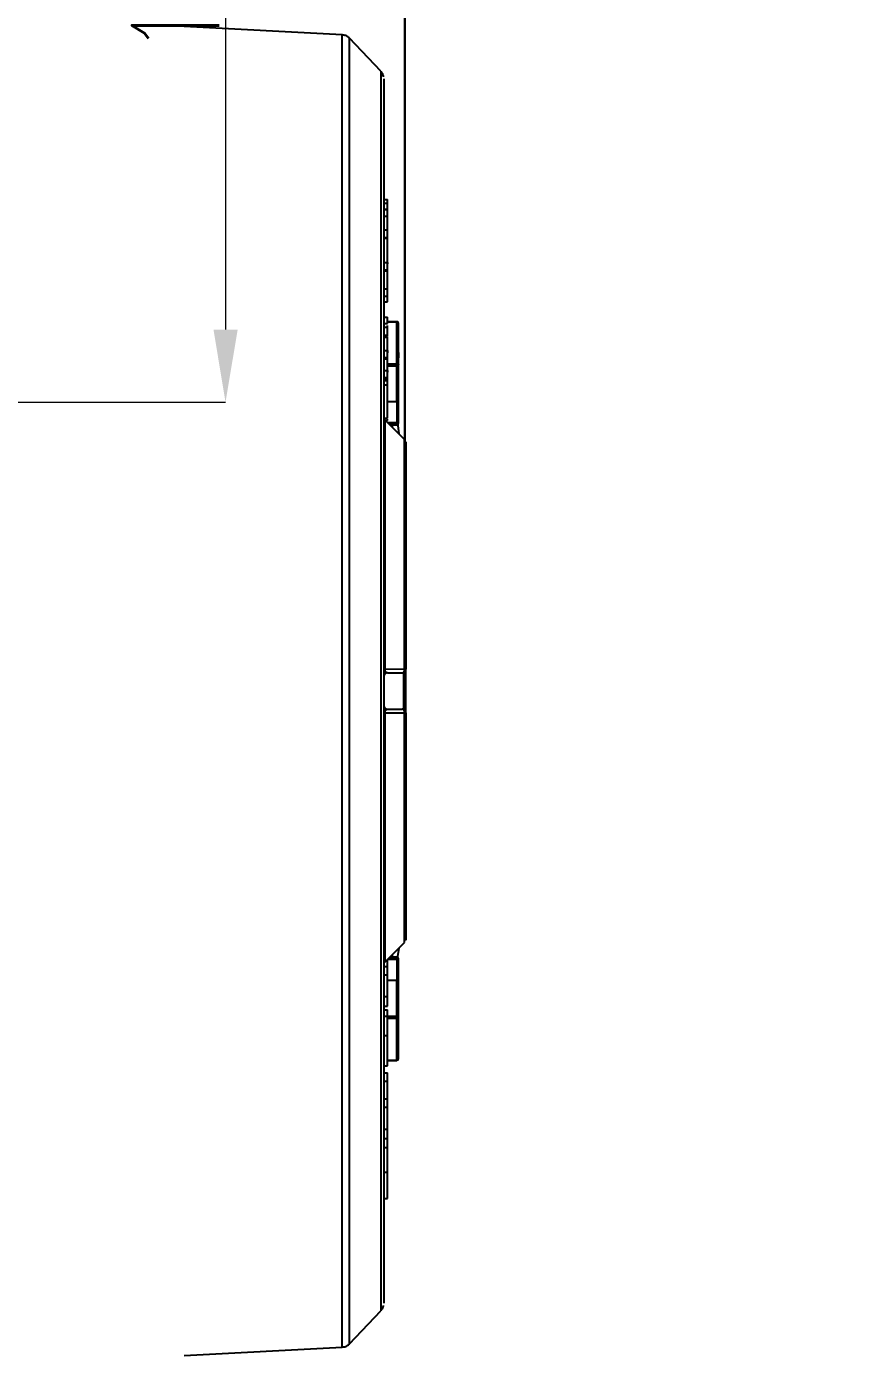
# Model space of a CAD drawing. Header units: millimetres. Extents: x 2404 to 4548, y 1024 to 2541.
# Drawn here: x 3567.4 to 3681.1, y 1289.6 to 1472.6 of the extents above; entities that cross this region are included whole.
import ezdxf

# ---------------------------------------------------------------- set-up
doc = ezdxf.new("R2010")
doc.units = ezdxf.units.MM
doc.layers.add('AM_5', color=3, linetype='Continuous', lineweight=25)
doc.styles.add('SLDTEXTSTYLE1', font='txt.shx', dxfattribs={"width": 0.7, "bigfont": 'gbcbig.shx'})
doc.dimstyles.new('SLDDIMSTYLE12$0', dxfattribs={"dimtxt": 12, "dimasz": 10, "dimexe": 0, "dimexo": 0.0625, "dimgap": 0.875, "dimtad": 1, "dimdec": 1, "dimlfac": 1.8, "dimrnd": 1e-09, "dimzin": 12, "dimdsep": 46, "dimtxsty": 'SLDTEXTSTYLE1', "dimcen": 0.09, "dimdle": 8.16, "dimclrd": 3, "dimclre": 3, "dimadec": 0, "dimazin": 3, "dimtfac": 1, "dimtdec": 1, "dimtofl": 0, "dimtmove": 0, "dimatfit": 3, "dimfxl": 0, "dimfrac": 2, "dimtolj": 1, "dimlwd": 5, "dimlwe": 5, "dimarcsym": 0})

# ---------------------------------------------------------------- blocks, each defined once
blk = doc.blocks.new('*D71')
at = {"layer": 'AM_5', "color": 3, "lineweight": 5, "transparency": 16777216}
blk.add_line((3447.59, 1495.16), (3447.59, 1573.33), dxfattribs=at)
at = {"layer": 'AM_5', "color": 3, "linetype": 'Continuous', "lineweight": 5, "transparency": 16777216}
for p, q in [((3457.59, 1573.33), (3609.59, 1573.33)), ((3619.59, 1413.43), (3619.59, 1573.33))]:
    blk.add_line(p, q, dxfattribs=at)
at = {"layer": 'AM_5', "color": 3, "transparency": 16777216}
for points in [[(3457.59, 1575), (3457.59, 1571.67), (3447.59, 1573.33)], [(3609.59, 1575), (3609.59, 1571.67), (3619.59, 1573.33)]]:
    blk.add_solid(points, dxfattribs=at)
at = {"layer": 'Defpoints', "color": 0, "transparency": 16777216}
for p in [(3619.59, 1573.33), (3447.59, 1495.09), (3619.59, 1413.37)]:
    blk.add_point(p, dxfattribs=at)
at = {"layer": 'AM_5', "color": 0, "transparency": 16777216, "insert": (3533.59, 1580.21), "char_height": 12, "attachment_point": 5, "style": 'SLDTEXTSTYLE1'}
blk.add_mtext('\\A1;172', dxfattribs=at)
blk = doc.blocks.new('*D51')
at = {"layer": 'AM_5', "color": 3, "lineweight": 5, "transparency": 16777216}
blk.add_line((3563.57, 1538.3), (3594.81, 1538.3), dxfattribs=at)
at = {"layer": 'AM_5', "color": 3, "linetype": 'Continuous', "lineweight": 5, "transparency": 16777216}
for p, q in [((3594.81, 1528.3), (3594.81, 1430.86)), ((3270.43, 1420.86), (3594.81, 1420.86))]:
    blk.add_line(p, q, dxfattribs=at)
at = {"layer": 'AM_5', "color": 3, "transparency": 16777216}
for points in [[(3593.15, 1528.3), (3596.48, 1528.3), (3594.81, 1538.3)], [(3593.15, 1430.86), (3596.48, 1430.86), (3594.81, 1420.86)]]:
    blk.add_solid(points, dxfattribs=at)
at = {"layer": 'Defpoints', "color": 0, "transparency": 16777216}
for p in [(3563.5, 1538.3), (3270.37, 1420.86), (3594.81, 1420.86)]:
    blk.add_point(p, dxfattribs=at)
at = {"layer": 'AM_5', "color": 0, "transparency": 16777216, "insert": (3587.94, 1479.58), "char_height": 12, "attachment_point": 5, "rotation": 90, "style": 'SLDTEXTSTYLE1'}
blk.add_mtext('\\A1;115', dxfattribs=at)
blk = doc.blocks.new('*D53')
at = {"layer": 'AM_5', "color": 3, "lineweight": 5, "transparency": 16777216}
blk.add_line((3619.45, 1413.99), (3619.45, 1547.85), dxfattribs=at)
at = {"layer": 'AM_5', "color": 3, "linetype": 'Continuous', "lineweight": 5, "transparency": 16777216}
for p, q in [((3629.45, 1547.85), (3784.53, 1547.85)), ((3794.53, 1415.8), (3794.53, 1547.85))]:
    blk.add_line(p, q, dxfattribs=at)
at = {"layer": 'AM_5', "color": 3, "transparency": 16777216}
for points in [[(3629.45, 1549.52), (3629.45, 1546.18), (3619.45, 1547.85)], [(3784.53, 1549.52), (3784.53, 1546.18), (3794.53, 1547.85)]]:
    blk.add_solid(points, dxfattribs=at)
at = {"layer": 'Defpoints', "color": 0, "transparency": 16777216}
for p in [(3794.53, 1547.85), (3794.53, 1415.74), (3619.45, 1413.92)]:
    blk.add_point(p, dxfattribs=at)
at = {"layer": 'AM_5', "color": 0, "transparency": 16777216, "insert": (3705.98, 1554.72), "char_height": 12, "attachment_point": 5, "style": 'SLDTEXTSTYLE1'}
blk.add_mtext('\\A1;195', dxfattribs=at)

msp = doc.modelspace()

# ---------------------------------------------------------------- linework, layer by layer
at = {"color": 7, "linetype": 'Continuous', "lineweight": 25}
for p, q in [((3610.849, 1471.436), (3589.121, 1472.575)), ((3616.182, 1466.414), (3611.858, 1470.971)), ((3616.594, 1448.785), (3617.094, 1448.785)), ((3616.594, 1448.275), (3617.094, 1448.275)), ((3616.594, 1447.445), (3617.094, 1447.445)), ((3616.594, 1447.381), (3617.094, 1447.381)), ((3617.094, 1448.275), (3617.094, 1448.785)), ((3617.094, 1447.445), (3617.094, 1448.275)), ((3617.094, 1446.488), (3617.094, 1447.381)), ((3616.594, 1446.488), (3617.094, 1446.488)), ((3616.594, 1444.573), (3617.094, 1444.573)), ((3616.594, 1443.552), (3617.094, 1443.552)), ((3617.094, 1443.552), (3617.094, 1444.573)), ((3617.094, 1443.679), (3617.094, 1443.675)), ((3617.094, 1443.424), (3617.094, 1443.552)), ((3616.594, 1443.424), (3617.094, 1443.424)), ((3617.094, 1440.105), (3617.094, 1443.424)), ((3616.594, 1440.105), (3617.094, 1440.105)), ((3617.094, 1439.084), (3617.094, 1440.105)), ((3616.594, 1439.084), (3617.094, 1439.084)), ((3616.594, 1438.956), (3617.094, 1438.956)), ((3617.094, 1438.956), (3617.094, 1439.084)), ((3617.094, 1436.467), (3617.094, 1438.956)), ((3616.594, 1436.467), (3617.094, 1436.467)), ((3617.094, 1435.446), (3617.094, 1436.467)), ((3616.594, 1435.446), (3617.094, 1435.446)), ((3616.594, 1434.68), (3617.094, 1434.68)), ((3617.094, 1434.68), (3617.094, 1435.446)), ((3616.594, 1432.574), (3617.094, 1432.574)), ((3617.094, 1431.68), (3617.094, 1432.574)), ((3616.594, 1431.68), (3617.094, 1431.68)), ((3616.594, 1431.17), (3617.094, 1431.17)), ((3618.394, 1431.945), (3617.094, 1431.945)), ((3617.094, 1431.911), (3618.394, 1431.911)), ((3617.094, 1430.085), (3617.094, 1431.17)), ((3616.594, 1430.085), (3617.094, 1430.085)), ((3616.594, 1429.893), (3617.094, 1429.893)), ((3616.594, 1429.829), (3617.094, 1429.829)), ((3617.094, 1429.893), (3617.094, 1430.085)), ((3617.094, 1427.979), (3617.094, 1429.829)), ((3616.594, 1427.979), (3617.094, 1427.979)), ((3617.094, 1427.021), (3617.094, 1427.979)), ((3618.594, 1427.721), (3618.594, 1426.956)), ((3616.594, 1427.021), (3617.094, 1427.021)), ((3616.594, 1426.83), (3617.094, 1426.83)), ((3617.094, 1426.83), (3617.094, 1427.021)), ((3617.094, 1425.234), (3617.094, 1426.83)), ((3617.094, 1426.129), (3618.394, 1426.129)), ((3617.094, 1425.876), (3618.394, 1425.876)), ((3618.394, 1420.943), (3618.394, 1425.876)), ((3618.594, 1421.085), (3618.594, 1426.017)), ((3616.594, 1425.234), (3617.094, 1425.234)), ((3616.594, 1424.277), (3617.094, 1424.277)), ((3617.094, 1424.085), (3616.594, 1424.085)), ((3616.594, 1423.958), (3617.094, 1423.958)), ((3616.594, 1423.83), (3617.094, 1423.83)), ((3617.094, 1424.277), (3617.094, 1425.234)), ((3617.094, 1424.085), (3617.094, 1424.277)), ((3617.094, 1423.958), (3617.094, 1424.085)), ((3617.094, 1423.894), (3617.094, 1423.958)), ((3617.094, 1423.83), (3617.094, 1423.894)), ((3617.094, 1423.255), (3617.094, 1423.83)), ((3616.594, 1423.255), (3617.094, 1423.255)), ((3617.094, 1420.943), (3618.394, 1420.943)), ((3616.594, 1418.66), (3617.094, 1418.66)), ((3619.448, 1415.742), (3616.741, 1418.449)), ((3616.849, 1418.341), (3617.094, 1418.341)), ((3617.094, 1418.341), (3617.094, 1418.504)), ((3618.394, 1418.019), (3617.171, 1418.019)), ((3618.497, 1418.029), (3618.455, 1418.282)), ((3617.424, 1417.765), (3618.394, 1417.765)), ((3617.428, 1417.762), (3618.394, 1417.762)), ((3617.791, 1417.399), (3617.791, 1417.762)), ((3617.794, 1417.395), (3617.794, 1417.762)), ((3618.394, 1417.762), (3618.394, 1417.765)), ((3619.555, 1409.727), (3619.53, 1409.655)), ((3619.549, 1409.695), (3619.567, 1409.758)), ((3619.571, 1409.77), (3619.578, 1409.794)), ((3616.741, 1384.124), (3619.448, 1384.126)), ((3617.095, 1383.595), (3619.095, 1383.595)), ((3619.448, 1384.126), (3619.448, 1384.609)), ((3619.448, 1378.064), (3616.741, 1378.066)), ((3616.973, 1378.565), (3617.095, 1378.595)), ((3617.095, 1378.595), (3619.095, 1378.595)), ((3619.448, 1377.133), (3619.448, 1378.064)), ((3619.578, 1355.247), (3619.588, 1355.249)), ((3619.53, 1352.536), (3619.555, 1352.463)), ((3619.567, 1352.432), (3619.549, 1352.495)), ((3619.594, 1352.25), (3619.57, 1352.425)), ((3619.578, 1352.396), (3619.571, 1352.42)), ((3616.741, 1343.742), (3619.448, 1346.449)), ((3617.791, 1344.427), (3617.791, 1344.792)), ((3617.794, 1344.427), (3617.794, 1344.795)), ((3618.479, 1344.287), (3618.697, 1345.698)), ((3616.594, 1343.171), (3617.094, 1343.171)), ((3617.094, 1343.171), (3617.094, 1344.095)), ((3617.094, 1342.026), (3617.094, 1343.171)), ((3617.17, 1344.17), (3618.394, 1344.17)), ((3618.394, 1344.424), (3617.423, 1344.424)), ((3618.394, 1344.427), (3617.427, 1344.427)), ((3618.394, 1344.424), (3618.394, 1344.427)), ((3616.594, 1342.026), (3617.094, 1342.026)), ((3617.094, 1339.007), (3617.094, 1342.026)), ((3618.394, 1341.246), (3617.094, 1341.246)), ((3618.394, 1336.313), (3618.394, 1341.246)), ((3618.594, 1336.172), (3618.594, 1341.104)), ((3617.094, 1339.007), (3616.594, 1339.007)), ((3616.594, 1337.719), (3617.094, 1337.719)), ((3616.594, 1337.194), (3617.094, 1337.194)), ((3616.594, 1336.347), (3617.094, 1336.347)), ((3617.094, 1334.231), (3617.094, 1337.194)), ((3617.094, 1333.672), (3617.094, 1336.347)), ((3617.094, 1336.313), (3618.394, 1336.313)), ((3617.094, 1336.06), (3618.394, 1336.06)), ((3618.594, 1333.033), (3618.594, 1336.172)), ((3616.594, 1333.672), (3617.094, 1333.672)), ((3618.594, 1330.444), (3618.594, 1333.033)), ((3617.094, 1330.279), (3618.394, 1330.279)), ((3617.094, 1330.244), (3618.394, 1330.244)), ((3616.594, 1329.487), (3617.094, 1329.487)), ((3616.594, 1328.526), (3617.094, 1328.526)), ((3616.594, 1327.384), (3617.094, 1327.384)), ((3617.094, 1324.923), (3617.094, 1327.384)), ((3616.594, 1324.923), (3617.094, 1324.923)), ((3617.094, 1323.778), (3617.094, 1324.923)), ((3616.594, 1323.778), (3617.094, 1323.778)), ((3617.094, 1320.76), (3617.094, 1323.778)), ((3616.594, 1320.76), (3617.094, 1320.76)), ((3616.594, 1319.481), (3617.094, 1319.481)), ((3616.594, 1318.236), (3617.094, 1318.236)), ((3616.594, 1314.828), (3617.094, 1314.828)), ((3617.094, 1311.216), (3617.094, 1314.828)), ((3616.594, 1311.216), (3617.094, 1311.216)), ((3611.858, 1291.22), (3616.182, 1295.776)), ((3589.121, 1289.616), (3610.849, 1290.754))]:
    msp.add_line(p, q, dxfattribs=at)
at = {"color": 7, "linetype": 'Continuous', "lineweight": 25, "flags": 128}
for points in [[(3610.849, 1290.754), (3610.849, 1290.763), (3610.849, 1291.015), (3610.849, 1291.617), (3610.849, 1292.565), (3610.849, 1293.857), (3610.849, 1295.487), (3610.849, 1297.45), (3610.849, 1299.736), (3610.849, 1302.338), (3610.849, 1305.246), (3610.849, 1308.447), (3610.849, 1311.931), (3610.849, 1315.682), (3610.849, 1319.688), (3610.849, 1323.931), (3610.849, 1328.396), (3610.849, 1333.065), (3610.849, 1337.921), (3610.849, 1342.944), (3610.849, 1348.115), (3610.849, 1353.414), (3610.849, 1358.82), (3610.849, 1364.313), (3610.849, 1369.871), (3610.849, 1375.472), (3610.849, 1381.095), (3610.849, 1386.718), (3610.849, 1392.319), (3610.849, 1397.877), (3610.849, 1403.37), (3610.849, 1408.776), (3610.849, 1414.075), (3610.849, 1419.246), (3610.849, 1424.269), (3610.849, 1429.125), (3610.849, 1433.794), (3610.849, 1438.259), (3610.849, 1442.503), (3610.849, 1446.508), (3610.849, 1450.259), (3610.849, 1453.743), (3610.849, 1456.944), (3610.849, 1459.852), (3610.849, 1462.454), (3610.849, 1464.741), (3610.849, 1466.703), (3610.849, 1468.333), (3610.849, 1469.625), (3610.849, 1470.574), (3610.849, 1471.175), (3610.849, 1471.427), (3610.849, 1471.436)], [(3611.858, 1291.22), (3611.858, 1291.231), (3611.859, 1291.504), (3611.859, 1292.137), (3611.859, 1293.128), (3611.859, 1294.473), (3611.859, 1296.168), (3611.859, 1298.203), (3611.859, 1300.573), (3611.859, 1303.267), (3611.859, 1306.274), (3611.859, 1309.582), (3611.859, 1313.178), (3611.859, 1317.048), (3611.859, 1321.175), (3611.859, 1325.544), (3611.859, 1330.136), (3611.859, 1334.934), (3611.859, 1339.917), (3611.859, 1345.066), (3611.859, 1350.36), (3611.859, 1355.777), (3611.859, 1361.297), (3611.859, 1366.896), (3611.859, 1372.553), (3611.859, 1378.244), (3611.859, 1383.946), (3611.859, 1389.637), (3611.859, 1395.294), (3611.859, 1400.893), (3611.859, 1406.413), (3611.859, 1411.83), (3611.859, 1417.124), (3611.859, 1422.273), (3611.859, 1427.257), (3611.859, 1432.054), (3611.859, 1436.646), (3611.859, 1441.015), (3611.859, 1445.142), (3611.859, 1449.012), (3611.859, 1452.608), (3611.859, 1455.916), (3611.859, 1458.923), (3611.859, 1461.617), (3611.859, 1463.987), (3611.859, 1466.023), (3611.859, 1467.717), (3611.859, 1469.062), (3611.859, 1470.053), (3611.859, 1470.686), (3611.858, 1470.959), (3611.858, 1470.971)], [(3616.182, 1466.414), (3616.182, 1466.407), (3616.182, 1466.153), (3616.182, 1465.541), (3616.182, 1464.574), (3616.182, 1463.256), (3616.182, 1461.591), (3616.183, 1459.588), (3616.183, 1457.254), (3616.183, 1454.6), (3616.183, 1451.637), (3616.183, 1448.376), (3616.183, 1444.832), (3616.183, 1441.02), (3616.183, 1436.956), (3616.183, 1432.656), (3616.183, 1428.139), (3616.183, 1423.425), (3616.183, 1418.532), (3616.183, 1413.482), (3616.183, 1408.295), (3616.183, 1402.994), (3616.183, 1397.6), (3616.183, 1392.137), (3616.183, 1386.628), (3616.183, 1381.095), (3616.183, 1375.562), (3616.183, 1370.053), (3616.183, 1364.59), (3616.183, 1359.197), (3616.183, 1353.895), (3616.183, 1348.709), (3616.183, 1343.658), (3616.183, 1338.765), (3616.183, 1334.051), (3616.183, 1329.534), (3616.183, 1325.235), (3616.183, 1321.17), (3616.183, 1317.358), (3616.183, 1313.814), (3616.183, 1310.554), (3616.183, 1307.59), (3616.183, 1304.936), (3616.183, 1302.602), (3616.182, 1300.599), (3616.182, 1298.934), (3616.182, 1297.616), (3616.182, 1296.649), (3616.182, 1296.037), (3616.182, 1295.784), (3616.182, 1295.776)], [(3618.394, 1431.911), (3618.394, 1431.928), (3618.394, 1431.939), (3618.394, 1431.944), (3618.394, 1431.945)], [(3618.394, 1426.129), (3618.394, 1426.967), (3618.394, 1427.776), (3618.394, 1428.553), (3618.394, 1429.297), (3618.394, 1430.007), (3618.394, 1430.68), (3618.394, 1431.315), (3618.394, 1431.911)], [(3618.394, 1426.129), (3618.433, 1426.127), (3618.471, 1426.121), (3618.505, 1426.111), (3618.536, 1426.097), (3618.56, 1426.08), (3618.579, 1426.06), (3618.59, 1426.039), (3618.594, 1426.017)], [(3618.394, 1425.876), (3618.394, 1425.902), (3618.394, 1425.932), (3618.394, 1425.965), (3618.394, 1425.998), (3618.394, 1426.033), (3618.394, 1426.067), (3618.394, 1426.099), (3618.394, 1426.129)], [(3618.394, 1420.943), (3618.394, 1420.646), (3618.394, 1420.316), (3618.394, 1419.961), (3618.394, 1419.585), (3618.394, 1419.196), (3618.394, 1418.801), (3618.394, 1418.406), (3618.394, 1418.019)], [(3616.741, 1418.449), (3616.741, 1418.367), (3616.741, 1417.925), (3616.741, 1417.102), (3616.741, 1415.906), (3616.741, 1414.352), (3616.741, 1412.453), (3616.741, 1410.231), (3616.741, 1407.708), (3616.741, 1404.909), (3616.741, 1401.865), (3616.741, 1398.606), (3616.741, 1395.166), (3616.741, 1391.581), (3616.741, 1387.887), (3616.741, 1384.124)], [(3618.394, 1417.824), (3618.394, 1417.844), (3618.394, 1417.866), (3618.394, 1417.889), (3618.394, 1417.914), (3618.394, 1417.94), (3618.394, 1417.967), (3618.394, 1417.993), (3618.394, 1418.019)], [(3618.394, 1417.765), (3618.394, 1417.767), (3618.394, 1417.77), (3618.394, 1417.775), (3618.394, 1417.782), (3618.394, 1417.79), (3618.394, 1417.8), (3618.394, 1417.811), (3618.394, 1417.824)], [(3618.698, 1416.492), (3618.559, 1417.632), (3618.531, 1417.816)], [(3619.448, 1384.609), (3619.448, 1387.591), (3619.448, 1390.99), (3619.448, 1394.287), (3619.448, 1397.451), (3619.448, 1400.447), (3619.448, 1403.246), (3619.448, 1405.82), (3619.448, 1408.141), (3619.448, 1410.187), (3619.448, 1411.936), (3619.448, 1413.371), (3619.448, 1414.476), (3619.448, 1415.242), (3619.448, 1415.659), (3619.448, 1415.742)], [(3619.306, 1383.642), (3619.306, 1381.095), (3619.306, 1378.547)], [(3616.741, 1378.066), (3616.741, 1374.303), (3616.741, 1370.609), (3616.741, 1367.024), (3616.741, 1363.584), (3616.741, 1360.325), (3616.741, 1357.281), (3616.741, 1354.483), (3616.741, 1351.959), (3616.741, 1349.737), (3616.741, 1347.839), (3616.741, 1346.284), (3616.741, 1345.089), (3616.741, 1344.266), (3616.741, 1343.823), (3616.741, 1343.742)], [(3619.448, 1346.449), (3619.448, 1346.531), (3619.448, 1346.948), (3619.448, 1347.714), (3619.448, 1348.819), (3619.448, 1350.254), (3619.448, 1352.003), (3619.448, 1354.049), (3619.448, 1356.37), (3619.448, 1358.944), (3619.448, 1361.743), (3619.448, 1364.74), (3619.448, 1367.903), (3619.448, 1371.201), (3619.448, 1374.599), (3619.448, 1377.133)], [(3618.394, 1344.365), (3618.394, 1344.378), (3618.394, 1344.389), (3618.394, 1344.399), (3618.394, 1344.408), (3618.394, 1344.414), (3618.394, 1344.419), (3618.394, 1344.422), (3618.394, 1344.424)], [(3618.394, 1344.17), (3618.394, 1344.196), (3618.394, 1344.223), (3618.394, 1344.249), (3618.394, 1344.275), (3618.394, 1344.3), (3618.394, 1344.324), (3618.394, 1344.346), (3618.394, 1344.365)], [(3618.394, 1344.17), (3618.394, 1343.783), (3618.394, 1343.388), (3618.394, 1342.993), (3618.394, 1342.604), (3618.394, 1342.229), (3618.394, 1341.873), (3618.394, 1341.544), (3618.394, 1341.246)], [(3618.394, 1336.06), (3618.394, 1336.09), (3618.394, 1336.123), (3618.394, 1336.156), (3618.394, 1336.191), (3618.394, 1336.225), (3618.394, 1336.257), (3618.394, 1336.287), (3618.394, 1336.313)], [(3618.394, 1336.06), (3618.433, 1336.062), (3618.471, 1336.068), (3618.505, 1336.079), (3618.536, 1336.093), (3618.56, 1336.11), (3618.579, 1336.129), (3618.59, 1336.15), (3618.594, 1336.172)], [(3618.394, 1330.279), (3618.394, 1330.874), (3618.394, 1331.509), (3618.394, 1332.182), (3618.394, 1332.892), (3618.394, 1333.636), (3618.394, 1334.413), (3618.394, 1335.222), (3618.394, 1336.06)], [(3618.394, 1330.303), (3618.394, 1330.281), (3618.394, 1330.263), (3618.394, 1330.251), (3618.394, 1330.245), (3618.394, 1330.244)], [(3618.394, 1330.244), (3618.394, 1330.245), (3618.394, 1330.25), (3618.394, 1330.262), (3618.394, 1330.279)]]:
    msp.add_lwpolyline(points, dxfattribs=at)
at = {"color": 7, "linetype": 'Continuous', "lineweight": 25}
for centre, radius, start, end in [((3618.41, 1431.726), 0.185, 5.85572, 94.84996), ((3618.419, 1426.053), 0.179, 261.95044, 348.57855), ((3618.419, 1421.12), 0.179, 261.95044, 348.57855), ((3618.441, 1417.792), 0.232, 48.45882, 101.56135), ((3618.394, 1417.965), 0.2, 269.98753, 359.98753), ((3618.394, 1417.962), 0.2, 270, 360), ((3617.095, 1383.095), 0.5, 89.99997, 180), ((3619.095, 1384.095), 0.5, 270, 360), ((3619.466, 1383.85), 0.277, 62.37638, 93.77215), ((3617.095, 1379.095), 0.5, 180, 270.00004), ((3619.095, 1378.095), 0.5, 360, 90), ((3619.466, 1378.34), 0.277, 266.22785, 297.62362), ((3618.394, 1344.227), 0.2, 360, 90), ((3618.394, 1344.224), 0.2, 0.01246, 90.01247), ((3618.441, 1344.397), 0.232, 258.43864, 311.54119), ((3618.419, 1341.069), 0.179, 11.42145, 98.04956), ((3618.419, 1336.136), 0.179, 11.42145, 98.04956), ((3618.41, 1330.463), 0.185, 265.15004, 354.14429)]:
    msp.add_arc(centre, radius, start, end, dxfattribs=at)
for points, knots in [([(3611.865, 1470.942), (3611.827, 1470.988), (3611.685, 1471.162), (3611.338, 1471.361), (3611.017, 1471.404), (3610.862, 1471.424)], [0, 0, 0, 0, 0.1560443, 0.589322, 1, 1, 1, 1]), ([(3616.566, 1465.66), (3616.531, 1465.8), (3616.47, 1466.053), (3616.302, 1466.251), (3616.227, 1466.34)], [0, 0, 0, 0, 0.5529909, 1, 1, 1, 1]), ([(3616.594, 1465.375), (3616.594, 1465.317), (3616.594, 1465.201), (3616.594, 1463.844), (3616.594, 1461.634), (3616.594, 1458.51), (3616.594, 1454.532), (3616.595, 1449.736), (3616.595, 1444.178), (3616.595, 1437.919), (3616.595, 1431.028), (3616.595, 1423.583), (3616.595, 1415.666), (3616.595, 1407.365), (3616.595, 1398.772), (3616.595, 1389.983), (3616.595, 1384.058), (3616.595, 1381.095)], [0, 0, 0, 0, 0.0663505, 0.1330398, 0.199729, 0.2664183, 0.3331075, 0.3997968, 0.466486, 0.5331753, 0.5998645, 0.6665538, 0.733243, 0.7999323, 0.8666215, 0.9333108, 1, 1, 1, 1]), ([(3617.094, 1444.573), (3617.094, 1444.835), (3617.094, 1445.291), (3617.094, 1445.842), (3617.094, 1446.16), (3617.094, 1446.301), (3617.094, 1446.372), (3617.094, 1446.432), (3617.094, 1446.469), (3617.094, 1446.488)], [0, 0, 0, 0, 0.4018451, 0.700925, 0.8501447, 0.9000038, 0.92545, 0.9625731, 1, 1, 1, 1]), ([(3617.094, 1439.978), (3617.094, 1440.433), (3617.094, 1441.27), (3617.094, 1442.092), (3617.094, 1442.467)], [0, 0, 0, 0, 0.5444227, 1, 1, 1, 1]), ([(3617.094, 1440.105), (3617.094, 1440.087), (3617.094, 1440.051), (3617.094, 1439.993), (3617.094, 1439.935), (3617.094, 1439.907), (3617.094, 1439.909), (3617.094, 1439.91)], [0, 0, 0, 0, 0.1133857, 0.2261004, 0.4521085, 0.9035522, 1, 1, 1, 1]), ([(3617.094, 1431.17), (3617.094, 1431.185), (3617.094, 1431.273), (3617.094, 1431.36), (3617.094, 1431.431)], [0, 0, 0, 0, 0.1741084, 1, 1, 1, 1]), ([(3618.579, 1431.799), (3618.577, 1431.809), (3618.573, 1431.83), (3618.558, 1431.859), (3618.538, 1431.885), (3618.513, 1431.907), (3618.484, 1431.924), (3618.454, 1431.936), (3618.423, 1431.944), (3618.404, 1431.945), (3618.394, 1431.945)], [0, 0, 0, 0, 0.1371732, 0.2714331, 0.4024836, 0.5300389, 0.6538238, 0.7735757, 0.8890458, 1, 1, 1, 1]), ([(3617.094, 1427.979), (3617.094, 1427.954), (3617.094, 1427.917), (3617.094, 1427.866), (3617.094, 1427.82), (3617.094, 1427.771), (3617.094, 1427.694), (3617.094, 1427.64), (3617.094, 1427.652), (3617.094, 1427.659)], [0, 0, 0, 0, 0.0628935, 0.0931861, 0.1255191, 0.1834586, 0.2508615, 0.5002621, 1, 1, 1, 1]), ([(3617.094, 1425.234), (3617.094, 1425.218), (3617.094, 1425.192), (3617.094, 1425.153), (3617.094, 1425.12), (3617.094, 1425.064), (3617.094, 1425.004), (3617.094, 1424.97), (3617.094, 1424.976), (3617.094, 1424.978)], [0, 0, 0, 0, 0.0518131, 0.0882956, 0.1299462, 0.1775457, 0.3534829, 0.7059159, 1, 1, 1, 1]), ([(3617.094, 1418.66), (3617.094, 1419.179), (3617.094, 1420.208), (3617.094, 1421.752), (3617.094, 1422.75), (3617.094, 1423.255)], [0, 0, 0, 0, 0.3347977, 0.6633059, 1, 1, 1, 1]), ([(3618.594, 1417.965), (3618.594, 1418.238), (3618.594, 1418.792), (3618.594, 1419.645), (3618.594, 1420.446), (3618.594, 1420.874), (3618.594, 1421.085)], [0, 0, 0, 0, 0.24558897, 0.5, 0.75441103, 1, 1, 1, 1]), ([(3619.594, 1415.388), (3619.594, 1415.343), (3619.594, 1415.253), (3619.594, 1414.51), (3619.595, 1413.075), (3619.595, 1410.528), (3619.595, 1406.985), (3619.595, 1403.259), (3619.595, 1399.721), (3619.595, 1395.948), (3619.595, 1392.037), (3619.595, 1388.085), (3619.595, 1385.413), (3619.595, 1384.095)], [0, 0, 0, 0, 0.07827687, 0.15871, 0.24116849, 0.36932909, 0.49988873, 0.58696496, 0.67333854, 0.75883145, 0.84127172, 0.92171409, 1, 1, 1, 1]), ([(3619.594, 1409.94), (3619.594, 1410.072), (3619.594, 1410.336), (3619.594, 1410.698), (3619.594, 1411.034), (3619.594, 1411.341), (3619.594, 1411.62), (3619.594, 1411.87), (3619.594, 1412.021), (3619.594, 1412.125), (3619.594, 1412.241), (3619.594, 1412.394), (3619.594, 1412.535), (3619.594, 1412.742), (3619.594, 1412.781), (3619.594, 1412.813)], [0, 0, 0, 0, 0.07144385, 0.14288374, 0.21431988, 0.28576303, 0.35720674, 0.42863778, 0.50005558, 0.50406448, 0.53604837, 0.6252562, 0.69323765, 0.75009307, 1, 1, 1, 1]), ([(3619.525, 1409.651), (3619.542, 1409.689), (3619.583, 1409.78), (3619.59, 1409.881), (3619.594, 1409.94)], [0, 0, 0, 0, 0.4097539, 1, 1, 1, 1]), ([(3619.594, 1409.94), (3619.594, 1409.892), (3619.594, 1409.842), (3619.578, 1409.794), (3619.577, 1409.792)], [0, 0, 0, 0, 0.946273, 1, 1, 1, 1]), ([(3619.594, 1378.097), (3619.594, 1379.096), (3619.594, 1381.35), (3619.594, 1384.872), (3619.594, 1388.594), (3619.594, 1392.211), (3619.594, 1395.67), (3619.594, 1398.924), (3619.594, 1401.919), (3619.594, 1404.645), (3619.594, 1406.175), (3619.594, 1406.94)], [0, 0, 0, 0, 0.0904762, 0.2041666, 0.3178571, 0.4315476, 0.5452381, 0.6589286, 0.772619, 0.8863095, 1, 1, 1, 1]), ([(3616.724, 1383.682), (3616.746, 1383.667), (3616.804, 1383.628), (3616.909, 1383.626), (3616.973, 1383.625)], [0, 0, 0, 0, 0.3808157, 1, 1, 1, 1]), ([(3617.095, 1383.595), (3617.054, 1383.601), (3616.974, 1383.611), (3616.879, 1383.689), (3616.812, 1383.788), (3616.772, 1383.88), (3616.749, 1383.976), (3616.74, 1384.06), (3616.741, 1384.103), (3616.741, 1384.124)], [0, 0, 0, 0, 0.28654563, 0.56106869, 0.68919014, 0.8054766, 0.90650496, 0.95317639, 1, 1, 1, 1]), ([(3619.095, 1383.595), (3619.141, 1383.602), (3619.214, 1383.614), (3619.299, 1383.682), (3619.357, 1383.753), (3619.401, 1383.837), (3619.443, 1383.961), (3619.446, 1384.061), (3619.448, 1384.126)], [0, 0, 0, 0, 0.238585, 0.3787456, 0.4999975, 0.6362115, 0.761415, 1, 1, 1, 1]), ([(3616.595, 1381.095), (3616.595, 1378.132), (3616.595, 1372.207), (3616.595, 1363.418), (3616.595, 1354.825), (3616.595, 1346.524), (3616.595, 1338.607), (3616.595, 1331.162), (3616.595, 1324.272), (3616.595, 1318.013), (3616.595, 1312.455), (3616.594, 1307.659), (3616.594, 1303.68), (3616.594, 1300.556), (3616.594, 1298.346), (3616.594, 1296.988), (3616.594, 1296.873), (3616.594, 1296.815)], [0, 0, 0, 0, 0.066684, 0.133368, 0.200052, 0.266736, 0.33342, 0.400104, 0.466788, 0.533472, 0.600156, 0.66684, 0.7335241, 0.8002081, 0.8668921, 0.9335761, 1, 1, 1, 1]), ([(3616.973, 1378.565), (3616.909, 1378.564), (3616.804, 1378.562), (3616.746, 1378.523), (3616.724, 1378.508)], [0, 0, 0, 0, 0.6187385, 1, 1, 1, 1]), ([(3616.741, 1378.066), (3616.741, 1378.088), (3616.74, 1378.13), (3616.749, 1378.215), (3616.772, 1378.311), (3616.812, 1378.402), (3616.879, 1378.503), (3616.935, 1378.54), (3616.973, 1378.565)], [0, 0, 0, 0, 0.0657455, 0.1312299, 0.2728945, 0.435902, 0.6154442, 1, 1, 1, 1]), ([(3619.448, 1378.064), (3619.446, 1378.13), (3619.443, 1378.229), (3619.401, 1378.353), (3619.357, 1378.437), (3619.299, 1378.508), (3619.214, 1378.576), (3619.141, 1378.588), (3619.095, 1378.595)], [0, 0, 0, 0, 0.2385849, 0.3638389, 0.5000025, 0.6213043, 0.7614151, 1, 1, 1, 1]), ([(3619.595, 1378.095), (3619.595, 1376.733), (3619.595, 1374.01), (3619.595, 1370.038), (3619.595, 1366.222), (3619.595, 1362.621), (3619.595, 1359.284), (3619.595, 1356.262), (3619.595, 1353.596), (3619.595, 1351.325), (3619.595, 1349.484), (3619.594, 1348.089), (3619.594, 1347.2), (3619.594, 1346.788), (3619.594, 1346.844), (3619.594, 1346.859)], [0, 0, 0, 0, 0.0808771, 0.1617542, 0.2426313, 0.3235084, 0.4043855, 0.4852626, 0.5661397, 0.6470168, 0.7278939, 0.808771, 0.8896481, 0.9705252, 1, 1, 1, 1]), ([(3619.594, 1355.25), (3619.594, 1356.015), (3619.594, 1357.545), (3619.594, 1360.271), (3619.594, 1363.266), (3619.594, 1366.521), (3619.594, 1369.979), (3619.594, 1373.598), (3619.594, 1376.257), (3619.594, 1377.7), (3619.594, 1377.886)], [0, 0, 0, 0, 0.1398935, 0.2797871, 0.4196806, 0.5595741, 0.6994677, 0.8393612, 0.9792547, 1, 1, 1, 1]), ([(3619.572, 1352.415), (3619.574, 1352.407), (3619.593, 1352.354), (3619.594, 1352.298), (3619.594, 1352.25)], [0, 0, 0, 0, 0.1486571, 1, 1, 1, 1]), ([(3619.594, 1349.431), (3619.594, 1349.426), (3619.594, 1349.411), (3619.594, 1349.896), (3619.594, 1350.795), (3619.594, 1351.765), (3619.594, 1352.25)], [0, 0, 0, 0, 0.1673104, 0.4448736, 0.7224368, 1, 1, 1, 1]), ([(3618.594, 1341.104), (3618.594, 1341.315), (3618.594, 1341.743), (3618.594, 1342.545), (3618.594, 1343.397), (3618.594, 1343.952), (3618.594, 1344.224)], [0, 0, 0, 0, 0.24558897, 0.5, 0.75441103, 1, 1, 1, 1]), ([(3617.094, 1337.719), (3617.094, 1337.806), (3617.094, 1337.98), (3617.094, 1338.283), (3617.094, 1338.679), (3617.094, 1338.876), (3617.094, 1339.007)], [0, 0, 0, 0, 0.1250401, 0.2502359, 0.4998742, 1, 1, 1, 1]), ([(3617.094, 1329.487), (3617.094, 1329.522), (3617.094, 1329.591), (3617.094, 1330.221), (3617.094, 1331.053), (3617.094, 1331.843), (3617.094, 1332.736), (3617.094, 1333.36), (3617.094, 1333.672)], [0, 0, 0, 0, 0.25015941, 0.49958066, 0.62466902, 0.74973011, 0.87480959, 1, 1, 1, 1]), ([(3617.094, 1327.384), (3617.094, 1327.479), (3617.094, 1327.598), (3617.094, 1327.875), (3617.094, 1328.118), (3617.094, 1328.363), (3617.094, 1328.526)], [0, 0, 0, 0, 0.5004596, 0.6283614, 0.7507034, 1, 1, 1, 1]), ([(3617.094, 1319.481), (3617.094, 1319.567), (3617.094, 1319.74), (3617.094, 1320.04), (3617.094, 1320.432), (3617.094, 1320.629), (3617.094, 1320.76)], [0, 0, 0, 0, 0.125077, 0.2502224, 0.4998872, 1, 1, 1, 1]), ([(3617.094, 1318.065), (3617.094, 1318.226), (3617.094, 1318.467), (3617.094, 1318.97), (3617.094, 1319.311), (3617.094, 1319.481)], [0, 0, 0, 0, 0.5005372, 0.7503463, 1, 1, 1, 1]), ([(3617.094, 1314.828), (3617.094, 1315.232), (3617.094, 1316.038), (3617.094, 1317.028), (3617.094, 1317.681), (3617.094, 1318.029), (3617.094, 1318.175), (3617.094, 1318.23), (3617.094, 1318.234), (3617.094, 1318.236)], [0, 0, 0, 0, 0.2503213, 0.4998014, 0.6247836, 0.7496745, 0.8746984, 0.9373467, 1, 1, 1, 1]), ([(3616.279, 1295.904), (3616.314, 1295.946), (3616.408, 1296.06), (3616.496, 1296.265), (3616.551, 1296.428), (3616.563, 1296.505), (3616.563, 1296.508)], [0, 0, 0, 0, 0.2393477, 0.6547521, 0.9846919, 1, 1, 1, 1]), ([(3610.853, 1290.779), (3610.934, 1290.778), (3611.179, 1290.774), (3611.527, 1290.943), (3611.793, 1291.129), (3611.886, 1291.256), (3611.901, 1291.277)], [0, 0, 0, 0, 0.20194111, 0.60715045, 0.93704978, 1, 1, 1, 1])]:
    msp.add_open_spline(points, degree=3, knots=knots, dxfattribs=at)
msp.add_open_spline([(3618.594, 1426.017), (3618.594, 1427.109), (3618.594, 1429.293), (3618.594, 1430.928), (3618.594, 1431.745)], degree=3, dxfattribs=at)

# ---------------------------------------------------------------- dimensions: what is measured, and where the dimension line sits
at = {"layer": 'AM_5'}
dim = msp.add_linear_dim(base=(3619.595, 1573.334), p1=(3447.594, 1495.095), p2=(3619.595, 1413.371), angle=360, dimstyle='SLDDIMSTYLE12$0', override={"dimlfac": 1}, dxfattribs=at)
dim.commit()
dim.dimension.update_dxf_attribs({"geometry": '*D71', "text_midpoint": (3533.594, 1573.334), "dimtype": 160})
dim = msp.add_linear_dim(base=(3794.531, 1547.849), p1=(3619.448, 1413.924), p2=(3794.531, 1415.742), text='195', dimstyle='SLDDIMSTYLE12$0', override={"dimlfac": 1}, dxfattribs=at)
dim.commit()
dim.dimension.update_dxf_attribs({"geometry": '*D53', "text_midpoint": (3705.982, 1547.849), "dimtype": 160})
dim = msp.add_linear_dim(base=(3594.814, 1420.861), p1=(3563.503, 1538.305), p2=(3270.369, 1420.861), angle=90, text='115', dimstyle='SLDDIMSTYLE12$0', override={"dimlfac": 1, "dimpost": ''}, dxfattribs=at)
dim.commit()
dim.dimension.update_dxf_attribs({"geometry": '*D51', "text_midpoint": (3587.939, 1479.583)})

doc.saveas('drawing.dxf')
